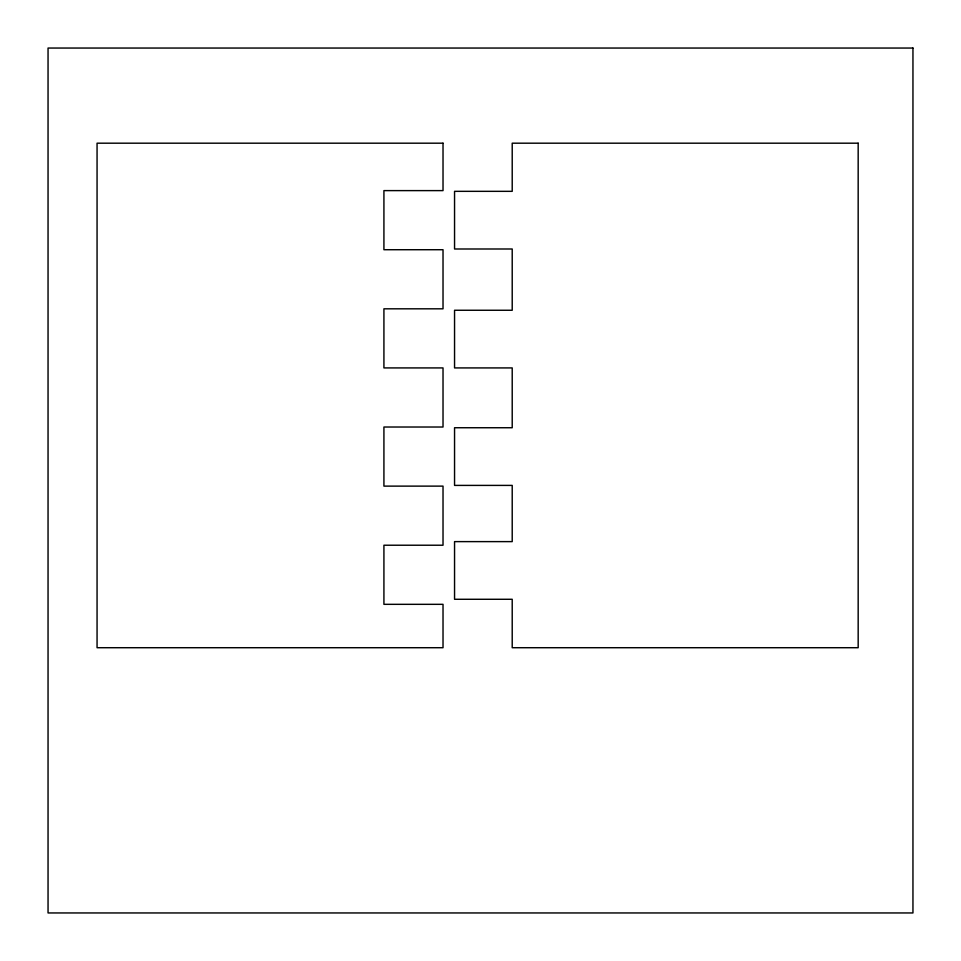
<?xml version="1.0" encoding="UTF-8"?>
<svg xmlns="http://www.w3.org/2000/svg" width="961" height="961" viewBox="0 0 961 961"><rect width="100%" height="100%" fill="white"/><g stroke="black" fill="none" stroke-linecap="round" stroke-linejoin="round"><path stroke-width="1.44" d="M912.95 48.05L48.05 48.05L48.05 912.95L912.95 912.95L912.95 48.05M443.021 143.189L97.061 143.189L97.061 647.714L443.021 647.714L443.021 604.325L383.92 604.325L383.92 545.223L443.021 545.223L443.021 486.122L383.92 486.122L383.92 427.02L443.021 427.02L443.021 367.919L383.92 367.919L383.92 308.817L443.021 308.817L443.021 249.716L383.92 249.716L383.92 190.614L443.021 190.614L443.021 143.189M858.173 143.189L512.213 143.189L512.213 191.335L454.553 191.335L454.553 248.995L512.213 248.995L512.213 310.259L454.553 310.259L454.553 367.919L512.213 367.919L512.213 427.741L454.553 427.741L454.553 485.401L512.213 485.401L512.213 541.62L454.553 541.62L454.553 599.28L512.213 599.28L512.213 647.714L858.173 647.714L858.173 143.189"/></g></svg>
